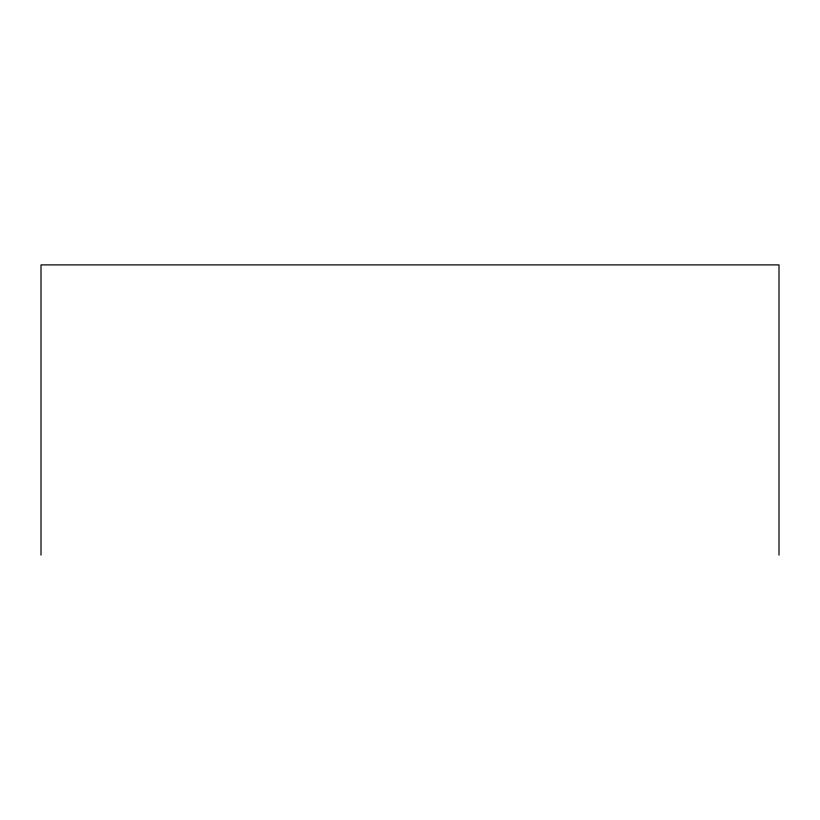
<?xml version="1.0" encoding="UTF-8"?>
<svg xmlns="http://www.w3.org/2000/svg" width="820" height="820" viewBox="0 0 820 820"><rect width="100%" height="100%" fill="white"/><g stroke="black" fill="none" stroke-linecap="round" stroke-linejoin="round"><path stroke-width="1.23" d="M779 555.109L779 264.891L41 264.891L41 555.109"/></g></svg>
